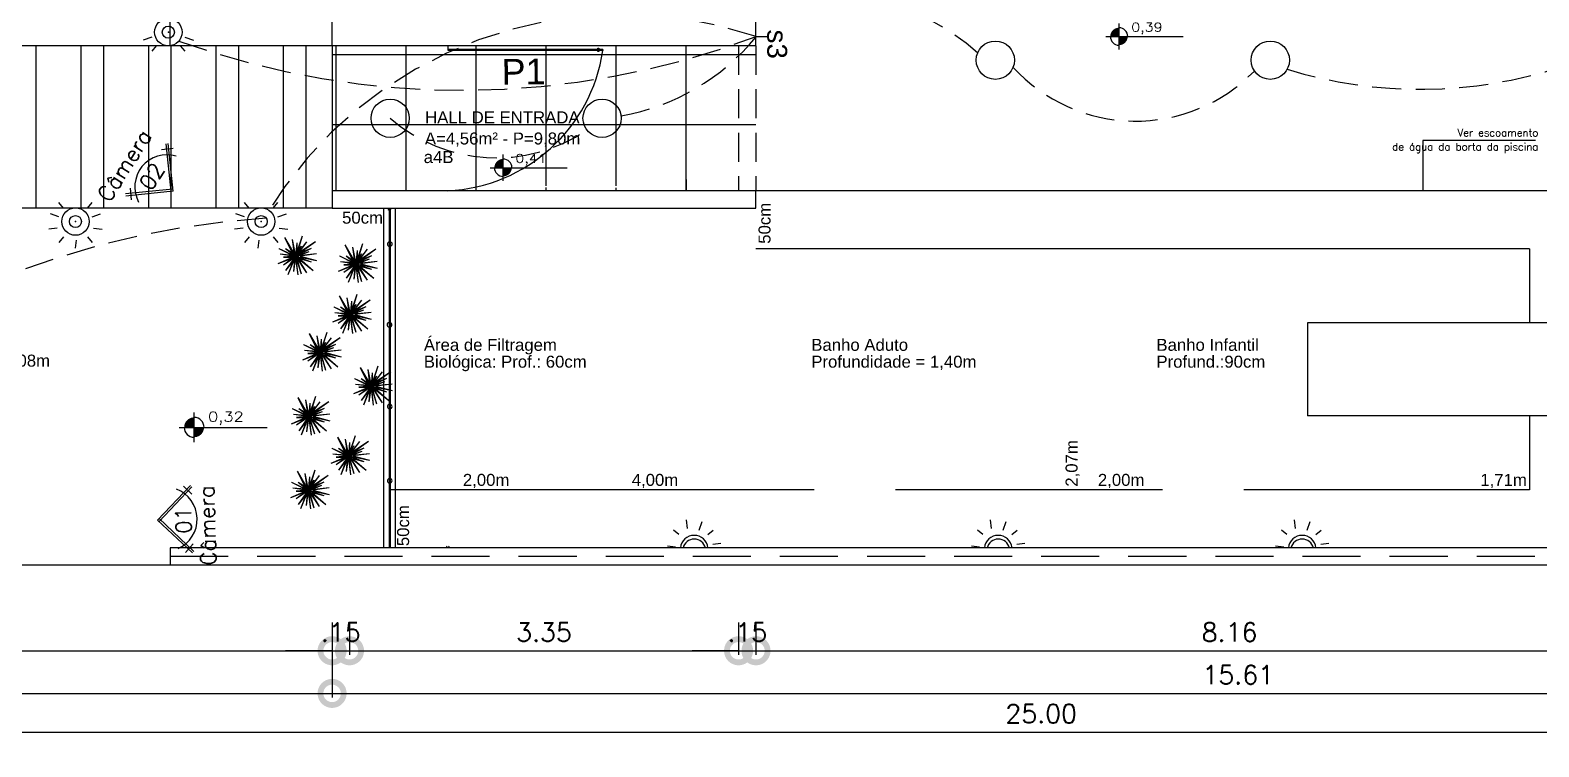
# Model space of a CAD drawing. Header units: millimetres. Extents: x 2182 to 2335, y 1488 to 1614.
# Drawn here: x 2247.31 to 2260.3, y 1501.71 to 1507.88 of the extents above; entities that cross this region are included whole.
import ezdxf

# ---------------------------------------------------------------- set-up
doc = ezdxf.new("R2010")
doc.units = ezdxf.units.MM
doc.linetypes.add('DASHED', pattern=[0.75, 0.5, -0.25])
doc.linetypes.add('HIDDEN', pattern=[0.375, 0.25, -0.125])
for name, color, linetype in [('01 nivel', 33, 'Continuous'), ('cotas', 7, 'Continuous'), ('default', 7, 'Continuous'), ('PAREDE', 7, 'Continuous'), ('TEXTO2', 2, 'Continuous')]:
    doc.layers.add(name, color=color, linetype=linetype)
doc.styles.add('Arial', font='arial.ttf')
doc.styles.add('Arial1', font='arial.ttf')
doc.styles.add('F60_1-50', font='romans.shx', dxfattribs={"width": 1.2, "height": 7.5})
doc.styles.add('ROMANS', font='romans')
doc.dimstyles.new('PADRAO', dxfattribs={"dimtxt": 0.16, "dimasz": 0.4, "dimexe": 0.035, "dimexo": 0.08, "dimgap": 0.08, "dimtad": 1, "dimzin": 4, "dimdsep": 46, "dimtxsty": 'ROMANS', "dimblk": 'DOTSMALL', "dimcen": -0.09, "dimdle": 0.07, "dimclrd": 8, "dimclre": 8, "dimclrt": 3, "dimaunit": 1, "dimadec": 0, "dimazin": 0, "dimtfac": 1, "dimtix": 1, "dimtmove": 2, "dimatfit": 0, "dimldrblk": 'DOT', "dimfxl": 1, "dimtolj": 1, "dimarcsym": 0})

# ---------------------------------------------------------------- blocks, each defined once
blk = doc.blocks.new('TREEN')
for p, q in [((-0.1191, 0.1572), (0.0048, -0.0143)), ((-0.1191, 0.1572), (-0.0238, 0.0143)), ((-0.0143, 0.1667), (0.0048, -0.0143)), ((-0.0143, 0.1667), (0.0048, 0.0238)), ((0.0048, -0.0143), (0.0429, 0.1667)), ((0.0048, 0.0238), (0.0429, 0.1667)), ((0.0048, -0.0143), (0.1286, 0.1381)), ((0.0258, 0.0195), (0.1286, 0.1381)), ((-0.1667, 0.0429), (0.0048, -0.0143)), ((-0.1667, 0.0429), (-0.0429, 0.0048)), ((-0.1191, 0.081), (0.0048, -0.0143)), ((-0.1191, 0.081), (-0.0048, -0.0048)), ((-0.081, 0.0333), (0.0048, -0.0143)), ((-0.081, 0.0333), (-0.0429, 0.0048)), ((-0.0619, 0.1191), (0.0048, -0.0143)), ((-0.0619, 0.1191), (-0.0251, 0.0271)), ((-0.0333, 0.1), (0.0048, -0.0143)), ((-0.0333, 0.1), (0.002, 0.0116)), ((0.0048, -0.0143), (0.0524, 0.1191)), ((0.0048, -0.0143), (0.1476, 0.081)), ((0.0048, -0.0143), (0.1572, 0.0333)), ((0.0048, -0.0143), (0.1667, 0.0048)), ((0.0238, 0.0048), (0.1476, 0.081)), ((0.0238, -0.0048), (0.1572, 0.0333)), ((0.0238, -0.0143), (0.1667, 0.0048)), ((0.0258, 0.0195), (0.0524, 0.1191)), ((-0.1572, -0.1095), (0.0048, -0.0143)), ((-0.1572, -0.1095), (-0.0273, -0.0446)), ((-0.1381, -0.0429), (0.0048, -0.0143)), ((-0.1381, -0.0429), (-0.0159, -0.0265)), ((-0.1095, -0.0048), (0.0048, -0.0143)), ((-0.1095, -0.0048), (-0.0238, -0.0048)), ((-0.0619, -0.1572), (0.0048, -0.0143)), ((-0.0619, -0.1), (0.0048, -0.0143)), ((-0.0619, -0.1), (-0.0159, -0.0265)), ((-0.0619, -0.1572), (-0.0048, -0.0429)), ((-0.0143, -0.1476), (0.0048, -0.0143)), ((-0.0143, -0.1476), (-0.0048, -0.0429)), ((0.0048, -0.0143), (0.0714, -0.1667)), ((0.0048, -0.0143), (0.1667, -0.081)), ((0.0048, -0.0143), (0.0143, -0.1191)), ((0.0048, -0.0143), (0.1381, -0.0333)), ((0.0048, -0.0143), (0.081, -0.1191)), ((0.0048, -0.0143), (0.1286, -0.1)), ((0.0143, -0.1191), (0.0143, -0.0429)), ((0.0238, -0.0333), (0.081, -0.1191)), ((0.0238, -0.0429), (0.0714, -0.1667)), ((0.0333, -0.0238), (0.1381, -0.0333)), ((0.0429, -0.0333), (0.1667, -0.081)), ((0.0429, -0.0333), (0.1286, -0.1)), ((-0.0619, -0.1572), (-0.0619, -0.1572))]:
    blk.add_line(p, q)
blk = doc.blocks.new('_DOTSMALL')
at = {"color": 0, "linetype": 'ByBlock', "const_width": 0.5}
blk.add_lwpolyline([(-0.0625, 0, 1), (0.0625, 0, 1)], format="xyb", close=True, dxfattribs=at)
blk = doc.blocks.new('*D397')
at = {"layer": 'cotas', "color": 8, "lineweight": -2, "transparency": 16777216}
for p, q in [((2250.06, 1502.778), (2250.06, 1502.5)), ((2253.41, 1502.778), (2253.41, 1502.5)), ((2249.99, 1502.535), (2253.48, 1502.535))]:
    blk.add_line(p, q, dxfattribs=at)
at = {"layer": 'Defpoints', "color": 0, "transparency": 16777216}
for p in [(2250.06, 1502.858), (2253.41, 1502.858), (2253.41, 1502.535)]:
    blk.add_point(p, dxfattribs=at)
at = {"layer": 'cotas', "color": 8, "lineweight": -2, "transparency": 16777216, "xscale": 0.4, "yscale": 0.4, "zscale": 0.4, "rotation": 180}
blk.add_blockref('_DOTSMALL', (2250.06, 1502.535), dxfattribs=at)
at = {"layer": 'cotas', "color": 8, "lineweight": -2, "transparency": 16777216, "xscale": 0.4, "yscale": 0.4, "zscale": 0.4}
blk.add_blockref('_DOTSMALL', (2253.41, 1502.535), dxfattribs=at)
at = {"layer": 'cotas', "color": 3, "transparency": 16777216, "insert": (2251.735, 1502.695), "char_height": 0.16, "attachment_point": 5, "style": 'ROMANS'}
blk.add_mtext('\\A1;3.35', dxfattribs=at)
blk = doc.blocks.new('_DOT')
at = {"color": 0, "linetype": 'ByBlock'}
blk.add_line((-0.5, 0), (-1, 0), dxfattribs=at)
at = {"color": 0, "linetype": 'ByBlock', "const_width": 0.5}
blk.add_lwpolyline([(-0.25, 0, 1), (0.25, 0, 1)], format="xyb", close=True, dxfattribs=at)
blk = doc.blocks.new('*D425')
at = {"layer": 'cotas', "color": 8, "lineweight": -2, "transparency": 16777216}
for p, q in [((2253.41, 1502.778), (2253.41, 1502.5)), ((2253.56, 1502.778), (2253.56, 1502.5)), ((2253.41, 1502.535), (2253.01, 1502.535)), ((2253.41, 1502.535), (2253.56, 1502.535)), ((2253.56, 1502.535), (2253.96, 1502.535))]:
    blk.add_line(p, q, dxfattribs=at)
at = {"layer": 'Defpoints', "color": 0, "transparency": 16777216}
for p in [(2253.41, 1502.858), (2253.56, 1502.858), (2253.56, 1502.535)]:
    blk.add_point(p, dxfattribs=at)
at = {"layer": 'cotas', "color": 8, "lineweight": -2, "transparency": 16777216, "xscale": 0.4, "yscale": 0.4, "zscale": 0.4}
blk.add_blockref('_DOTSMALL', (2253.41, 1502.535), dxfattribs=at)
at = {"layer": 'cotas', "color": 8, "lineweight": -2, "transparency": 16777216, "xscale": 0.4, "yscale": 0.4, "zscale": 0.4, "rotation": 180}
blk.add_blockref('_DOTSMALL', (2253.56, 1502.535), dxfattribs=at)
at = {"layer": 'cotas', "color": 3, "transparency": 16777216, "insert": (2253.485, 1502.695), "char_height": 0.16, "attachment_point": 5, "style": 'ROMANS'}
blk.add_mtext('\\A1;.15', dxfattribs=at)
blk = doc.blocks.new('*D426')
at = {"layer": 'cotas', "color": 8, "lineweight": -2, "transparency": 16777216}
for p, q in [((2243.516, 1502.778), (2243.516, 1502.5)), ((2249.91, 1502.778), (2249.91, 1502.5)), ((2243.446, 1502.535), (2249.98, 1502.535))]:
    blk.add_line(p, q, dxfattribs=at)
at = {"layer": 'Defpoints', "color": 0, "transparency": 16777216}
for p in [(2243.516, 1502.858), (2249.91, 1502.858), (2249.91, 1502.535)]:
    blk.add_point(p, dxfattribs=at)
at = {"layer": 'cotas', "color": 8, "lineweight": -2, "transparency": 16777216, "xscale": 0.4, "yscale": 0.4, "zscale": 0.4, "rotation": 180}
blk.add_blockref('_DOTSMALL', (2243.516, 1502.535), dxfattribs=at)
at = {"layer": 'cotas', "color": 8, "lineweight": -2, "transparency": 16777216, "xscale": 0.4, "yscale": 0.4, "zscale": 0.4}
blk.add_blockref('_DOTSMALL', (2249.91, 1502.535), dxfattribs=at)
at = {"layer": 'cotas', "color": 3, "transparency": 16777216, "insert": (2246.713, 1502.695), "char_height": 0.16, "attachment_point": 5, "style": 'ROMANS'}
blk.add_mtext('\\A1;6.39', dxfattribs=at)
blk = doc.blocks.new('*D427')
at = {"layer": 'cotas', "color": 8, "lineweight": -2, "transparency": 16777216}
for p, q in [((2249.91, 1502.778), (2249.91, 1502.133)), ((2265.516, 1502.778), (2265.516, 1502.133)), ((2249.84, 1502.168), (2265.586, 1502.168))]:
    blk.add_line(p, q, dxfattribs=at)
at = {"layer": 'Defpoints', "color": 0, "transparency": 16777216}
for p in [(2249.91, 1502.858), (2265.516, 1502.858), (2265.516, 1502.168)]:
    blk.add_point(p, dxfattribs=at)
at = {"layer": 'cotas', "color": 8, "lineweight": -2, "transparency": 16777216, "xscale": 0.4, "yscale": 0.4, "zscale": 0.4, "rotation": 180}
blk.add_blockref('_DOTSMALL', (2249.91, 1502.168), dxfattribs=at)
at = {"layer": 'cotas', "color": 8, "lineweight": -2, "transparency": 16777216, "xscale": 0.4, "yscale": 0.4, "zscale": 0.4}
blk.add_blockref('_DOTSMALL', (2265.516, 1502.168), dxfattribs=at)
at = {"layer": 'cotas', "color": 3, "transparency": 16777216, "insert": (2257.713, 1502.328), "char_height": 0.16, "attachment_point": 5, "style": 'ROMANS'}
blk.add_mtext('\\A1;15.61', dxfattribs=at)
blk = doc.blocks.new('*D428')
at = {"layer": 'cotas', "color": 8, "lineweight": -2, "transparency": 16777216}
for p, q in [((2249.91, 1502.778), (2249.91, 1502.5)), ((2250.06, 1502.778), (2250.06, 1502.5)), ((2249.91, 1502.535), (2249.51, 1502.535)), ((2249.91, 1502.535), (2250.06, 1502.535)), ((2250.06, 1502.535), (2250.46, 1502.535))]:
    blk.add_line(p, q, dxfattribs=at)
at = {"layer": 'Defpoints', "color": 0, "transparency": 16777216}
for p in [(2249.91, 1502.858), (2250.06, 1502.858), (2250.06, 1502.535)]:
    blk.add_point(p, dxfattribs=at)
at = {"layer": 'cotas', "color": 8, "lineweight": -2, "transparency": 16777216, "xscale": 0.4, "yscale": 0.4, "zscale": 0.4}
blk.add_blockref('_DOTSMALL', (2249.91, 1502.535), dxfattribs=at)
at = {"layer": 'cotas', "color": 8, "lineweight": -2, "transparency": 16777216, "xscale": 0.4, "yscale": 0.4, "zscale": 0.4, "rotation": 180}
blk.add_blockref('_DOTSMALL', (2250.06, 1502.535), dxfattribs=at)
at = {"layer": 'cotas', "color": 3, "transparency": 16777216, "insert": (2249.985, 1502.695), "char_height": 0.16, "attachment_point": 5, "style": 'ROMANS'}
blk.add_mtext('\\A1;.15', dxfattribs=at)
blk = doc.blocks.new('*D431')
at = {"layer": 'cotas', "color": 8, "lineweight": -2, "transparency": 16777216}
for p, q in [((2253.56, 1502.778), (2253.56, 1502.5)), ((2261.716, 1502.778), (2261.716, 1502.5)), ((2253.49, 1502.535), (2261.786, 1502.535))]:
    blk.add_line(p, q, dxfattribs=at)
at = {"layer": 'Defpoints', "color": 0, "transparency": 16777216}
for p in [(2253.56, 1502.858), (2261.716, 1502.858), (2261.716, 1502.535)]:
    blk.add_point(p, dxfattribs=at)
at = {"layer": 'cotas', "color": 8, "lineweight": -2, "transparency": 16777216, "xscale": 0.4, "yscale": 0.4, "zscale": 0.4, "rotation": 180}
blk.add_blockref('_DOTSMALL', (2253.56, 1502.535), dxfattribs=at)
at = {"layer": 'cotas', "color": 8, "lineweight": -2, "transparency": 16777216, "xscale": 0.4, "yscale": 0.4, "zscale": 0.4}
blk.add_blockref('_DOTSMALL', (2261.716, 1502.535), dxfattribs=at)
at = {"layer": 'cotas', "color": 3, "transparency": 16777216, "insert": (2257.638, 1502.695), "char_height": 0.16, "attachment_point": 5, "style": 'ROMANS'}
blk.add_mtext('\\A1;8.16', dxfattribs=at)
blk = doc.blocks.new('*D432')
at = {"layer": 'cotas', "color": 8, "lineweight": -2, "transparency": 16777216}
for p, q in [((2243.516, 1502.778), (2243.516, 1502.133)), ((2249.91, 1502.778), (2249.91, 1502.133)), ((2243.446, 1502.168), (2249.98, 1502.168))]:
    blk.add_line(p, q, dxfattribs=at)
at = {"layer": 'Defpoints', "color": 0, "transparency": 16777216}
for p in [(2243.516, 1502.858), (2249.91, 1502.858), (2249.91, 1502.168)]:
    blk.add_point(p, dxfattribs=at)
at = {"layer": 'cotas', "color": 8, "lineweight": -2, "transparency": 16777216, "xscale": 0.4, "yscale": 0.4, "zscale": 0.4, "rotation": 180}
blk.add_blockref('_DOTSMALL', (2243.516, 1502.168), dxfattribs=at)
at = {"layer": 'cotas', "color": 8, "lineweight": -2, "transparency": 16777216, "xscale": 0.4, "yscale": 0.4, "zscale": 0.4}
blk.add_blockref('_DOTSMALL', (2249.91, 1502.168), dxfattribs=at)
at = {"layer": 'cotas', "color": 3, "transparency": 16777216, "insert": (2246.713, 1502.328), "char_height": 0.16, "attachment_point": 5, "style": 'ROMANS'}
blk.add_mtext('\\A1;6.39', dxfattribs=at)
blk = doc.blocks.new('*D435')
at = {"layer": 'cotas', "color": 8, "lineweight": -2, "transparency": 16777216}
for p, q in [((2268.516, 1503.083), (2268.516, 1501.798)), ((2243.516, 1502.95), (2243.516, 1501.798)), ((2243.446, 1501.833), (2268.586, 1501.833))]:
    blk.add_line(p, q, dxfattribs=at)
at = {"layer": 'Defpoints', "color": 0, "transparency": 16777216}
for p in [(2268.516, 1503.163), (2243.516, 1503.03), (2268.516, 1501.833)]:
    blk.add_point(p, dxfattribs=at)
at = {"layer": 'cotas', "color": 8, "lineweight": -2, "transparency": 16777216, "xscale": 0.4, "yscale": 0.4, "zscale": 0.4, "rotation": 180}
blk.add_blockref('_DOTSMALL', (2243.516, 1501.833), dxfattribs=at)
at = {"layer": 'cotas', "color": 8, "lineweight": -2, "transparency": 16777216, "xscale": 0.4, "yscale": 0.4, "zscale": 0.4}
blk.add_blockref('_DOTSMALL', (2268.516, 1501.833), dxfattribs=at)
at = {"layer": 'cotas', "color": 3, "transparency": 16777216, "insert": (2256.016, 1501.993), "char_height": 0.16, "attachment_point": 5, "style": 'ROMANS'}
blk.add_mtext('\\A1;25.00', dxfattribs=at)
blk = doc.blocks.new('nivelplanta')
at = {"linetype": 'ByBlock'}
for p, q in [((-11.2, 0), (55.2, 0)), ((0.1, -11.2), (0.1, 11.3))]:
    blk.add_line(p, q, dxfattribs=at)
at = {"linetype": 'ByBlock', "const_width": 7.5}
for points in [[(-3.7, 0, -0.414214), (0.1, 3.8, -0.618034)], [(0.1, -3.7, 0.414214), (3.8, 0, 0.618034)]]:
    blk.add_lwpolyline(points, format="xyb", dxfattribs=at)
at = {"linetype": 'ByBlock'}
for start, end in [(180, 270), (0, 90)]:
    blk.add_arc((0.1, 0), 7.5, start, end, dxfattribs=at)
at = {"linetype": 'ByBlock', "style": 'F60_1-50', "width": 1.2}
blk.add_attdef('COTAPISO', (10.6, 4.3), '', height=7.5, dxfattribs=at)

msp = doc.modelspace()

# ---------------------------------------------------------------- hatches: boundary and pattern name
at = {"linetype": 'Continuous'}
h = msp.add_hatch(dxfattribs=at)
h.set_pattern_fill('ANSI32', color=8, scale=0.061, angle=405)
h.set_pattern_definition([(90, (392.53664, -134.9788), (-0.581025, 3e-16), []), (90, (392.7303, -134.78514), (-0.581025, 3e-16), [])])
h.paths.add_polyline_path([(2248.016, 1507.746), (2243.516, 1507.746), (2243.516, 1506.346), (2248.016, 1506.346)])
h.paths.add_polyline_path([(2248.166, 1507.746), (2248.016, 1507.746), (2248.016, 1506.346), (2248.516, 1506.346), (2248.516, 1506.496), (2248.166, 1506.496)])
h.paths.add_polyline_path([(2248.516, 1507.746), (2248.166, 1507.746), (2248.166, 1506.496), (2248.516, 1506.496)], flags=17)
h.paths.add_polyline_path([(2248.716, 1507.746), (2248.516, 1507.746), (2248.516, 1506.496), (2248.716, 1506.496)])
h.paths.add_polyline_path([(2249.91, 1507.746), (2248.716, 1507.746), (2248.716, 1506.496), (2249.91, 1506.496)])
h.paths.add_polyline_path([(2248.716, 1506.496), (2248.516, 1506.496), (2248.516, 1506.346), (2248.716, 1506.346)])
h.paths.add_polyline_path([(2249.91, 1506.496), (2248.716, 1506.496), (2248.716, 1506.346), (2249.91, 1506.346)])
h = msp.add_hatch(dxfattribs=at)
h.set_pattern_fill('ANSI37', color=8, scale=0.19, angle=405)
h.set_pattern_definition([(90, (392.53664, -134.9788), (-0.60325, 3e-16), []), (180, (392.53664, -134.9788), (-3e-16, -0.60325), [])])
h.paths.add_polyline_path([(2251.445, 1507.746), (2249.91, 1507.746), (2249.91, 1506.496), (2251.448, 1506.496), (2251.448, 1506.538), (2252.735, 1506.538), (2252.735, 1506.547), (2252.745, 1506.547), (2252.779, 1506.538, 0.358969)])
h.paths.add_polyline_path([(2253.41, 1507.746), (2251.445, 1507.746, -0.358969), (2252.779, 1506.538), (2252.779, 1506.528), (2252.745, 1506.528), (2252.745, 1506.519), (2252.735, 1506.519), (2251.448, 1506.528), (2251.448, 1506.496), (2253.41, 1506.496)])
h.paths.add_polyline_path([(2253.56, 1507.746), (2253.41, 1507.746), (2253.41, 1506.496), (2253.56, 1506.496)])
h.paths.add_polyline_path([(2250.59, 1506.714), (2250.899, 1506.714), (2250.899, 1506.871), (2250.59, 1506.871)], flags=24)
h.paths.add_polyline_path([(2250.594, 1506.85), (2251.995, 1506.85), (2251.995, 1507.036), (2250.594, 1507.036)], flags=24)
h.paths.add_polyline_path([(2250.602, 1507.057), (2251.983, 1507.057), (2251.983, 1507.212), (2250.602, 1507.212)], flags=24)

# ---------------------------------------------------------------- linework, layer by layer
at = {"color": 5, "linetype": 'Continuous'}
msp.add_line((2248.516, 1507.746), (2248.516, 1515.621), dxfattribs=at)
at = {"color": 6, "linetype": 'Continuous'}
for p, q in [((2249.91, 1507.746), (2249.91, 1510.147)), ((2253.56, 1507.746), (2249.91, 1507.746))]:
    msp.add_line(p, q, dxfattribs=at)
at = {"color": 6, "linetype": 'ByBlock'}
msp.add_line((2253.56, 1507.746), (2253.56, 1508.196), dxfattribs=at)
at = {"color": 3, "linetype": 'Continuous'}
for p, q in [((2248.357, 1507.819), (2248.283, 1507.793)), ((2248.642, 1507.819), (2248.716, 1507.793)), ((2253.657, 1507.823), (2253.56, 1507.823)), ((2248.396, 1507.745), (2248.357, 1507.698)), ((2248.603, 1507.745), (2248.642, 1507.698)), ((2252.96, 1506.593), (2252.96, 1506.496)), ((2247.597, 1506.347), (2247.557, 1506.395)), ((2247.804, 1506.347), (2247.843, 1506.395)), ((2249.195, 1506.347), (2249.156, 1506.395)), ((2249.403, 1506.347), (2249.442, 1506.395)), ((2247.557, 1506.273), (2247.484, 1506.299)), ((2247.843, 1506.273), (2247.917, 1506.299)), ((2249.156, 1506.273), (2249.082, 1506.299)), ((2249.442, 1506.273), (2249.516, 1506.299)), ((2247.544, 1506.173), (2247.471, 1506.165)), ((2247.856, 1506.173), (2247.93, 1506.165)), ((2249.143, 1506.173), (2249.069, 1506.165)), ((2249.455, 1506.173), (2249.529, 1506.165)), ((2247.597, 1506.1), (2247.557, 1506.052)), ((2247.705, 1506.071), (2247.697, 1506.002)), ((2247.804, 1506.1), (2247.843, 1506.052)), ((2249.195, 1506.1), (2249.156, 1506.052)), ((2249.28, 1506.071), (2249.271, 1506.002)), ((2249.403, 1506.1), (2249.442, 1506.052)), ((2252.971, 1503.588), (2252.962, 1503.662)), ((2255.588, 1503.588), (2255.579, 1503.662)), ((2258.206, 1503.588), (2258.197, 1503.662)), ((2252.897, 1503.536), (2252.849, 1503.575)), ((2253.07, 1503.575), (2253.096, 1503.649)), ((2253.144, 1503.536), (2253.192, 1503.575)), ((2255.514, 1503.536), (2255.467, 1503.575)), ((2255.688, 1503.575), (2255.714, 1503.649)), ((2255.762, 1503.536), (2255.81, 1503.575)), ((2258.132, 1503.536), (2258.084, 1503.575)), ((2258.306, 1503.575), (2258.332, 1503.649)), ((2258.38, 1503.536), (2258.427, 1503.575)), ((2252.868, 1503.427), (2252.799, 1503.436)), ((2253.188, 1503.454), (2253.257, 1503.462)), ((2255.486, 1503.427), (2255.417, 1503.436)), ((2255.805, 1503.454), (2255.875, 1503.462)), ((2258.104, 1503.427), (2258.034, 1503.436)), ((2258.423, 1503.454), (2258.492, 1503.462))]:
    msp.add_line(p, q, dxfattribs=at)
at = {"color": 7, "linetype": 'Continuous'}
for p, q in [((2249.91, 1507.746), (2243.516, 1507.746)), ((2249.91, 1507.746), (2249.91, 1506.496)), ((2248.016, 1506.346), (2243.516, 1506.346)), ((2268.441, 1503.421), (2248.516, 1503.421)), ((2248.516, 1503.421), (2248.516, 1503.271)), ((2268.591, 1503.271), (2243.516, 1503.271))]:
    msp.add_line(p, q, dxfattribs=at)
at = {"color": 3, "linetype": 'ByBlock'}
for p, q in [((2250.91, 1507.704), (2250.91, 1507.746)), ((2252.242, 1507.714), (2250.91, 1507.714)), ((2252.242, 1507.704), (2250.91, 1507.704)), ((2250.4, 1506.346), (2250.4, 1503.421)), ((2250.41, 1506.346), (2250.41, 1503.421)), ((2260.22, 1505.996), (2253.56, 1505.996)), ((2260.22, 1505.996), (2260.22, 1505.359)), ((2260.22, 1504.559), (2260.22, 1503.921)), ((2254.06, 1503.921), (2250.41, 1503.921)), ((2257.06, 1503.921), (2254.76, 1503.921)), ((2260.22, 1503.921), (2257.76, 1503.921))]:
    msp.add_line(p, q, dxfattribs=at)
at = {"color": 1, "linetype": 'HIDDEN'}
for p, q in [((2253.41, 1507.746), (2253.41, 1506.496)), ((2253.56, 1507.746), (2253.56, 1506.496))]:
    msp.add_line(p, q, dxfattribs=at)
at = {"color": 1, "linetype": 'Continuous'}
for p, q in [((2260.273, 1506.929), (2259.301, 1506.929)), ((2259.301, 1506.929), (2259.301, 1506.496))]:
    msp.add_line(p, q, dxfattribs=at)
at = {"color": 8, "linetype": 'ByBlock'}
for p, q in [((2261.716, 1506.496), (2253.56, 1506.496)), ((2260.716, 1505.359), (2258.31, 1505.359)), ((2258.31, 1505.359), (2258.31, 1504.559)), ((2260.716, 1504.559), (2258.31, 1504.559))]:
    msp.add_line(p, q, dxfattribs=at)
at = {"color": 7, "linetype": 'ByBlock'}
msp.add_line((2249.91, 1506.346), (2248.016, 1506.346), dxfattribs=at)
at = {"color": 2, "linetype": 'Continuous'}
for p, q in [((2250.355, 1503.421), (2250.355, 1506.346)), ((2250.4, 1506.346), (2250.41, 1506.346)), ((2250.455, 1503.421), (2250.455, 1506.346))]:
    msp.add_line(p, q, dxfattribs=at)
at = {"color": 3, "linetype": 'DASHED'}
msp.add_line((2268.516, 1503.346), (2248.516, 1503.346), dxfattribs=at)
at = {"color": 3, "linetype": 'ByBlock'}
for points in [[(2252.208, 1507.724), (2252.208, 1507.715), (2252.197, 1507.715), (2252.197, 1507.724)], [(2252.208, 1507.704), (2252.208, 1507.695), (2252.198, 1507.695), (2252.198, 1507.704)], [(2252.242, 1507.704), (2252.242, 1507.714), (2252.242, 1507.714), (2252.242, 1507.704)]]:
    msp.add_lwpolyline(points, close=True, dxfattribs=at)
at = {"color": 6, "linetype": 'ByBlock'}
msp.add_lwpolyline([(2253.56, 1506.346), (2253.56, 1506.496), (2249.91, 1506.496), (2249.91, 1506.346)], close=True, dxfattribs=at)
at = {"color": 1, "linetype": 'Continuous'}
for centre, radius in [((2248.5, 1507.862), 0.118), ((2255.621, 1507.621), 0.165), ((2257.988, 1507.621), 0.165), ((2250.41, 1507.121), 0.165), ((2252.235, 1507.121), 0.165), ((2247.7, 1506.231), 0.118), ((2249.299, 1506.231), 0.118)]:
    msp.add_circle(centre, radius, dxfattribs=at)
at = {"linetype": 'Continuous'}
for centre in [(2248.5, 1507.862), (2247.7, 1506.231), (2249.299, 1506.231)]:
    msp.add_circle(centre, 0.0519, dxfattribs=at)
at = {"color": 8, "linetype": 'DASHED', "ltscale": 0.5}
for centre, radius, start, end in [((2254.087, 1506.121), 2.086, 48.53, 104.6177), ((2252.406, 1504.431), 3.584, 71.207, 149.0971), ((2251.024, 1514.561), 7.199, 250.2436, 290.6327), ((2252.071, 1509.033), 1.919, 279.8609, 320.928), ((2256.828, 1508.526), 1.43, 222.5531, 315.7286), ((2259.278, 1511.281), 3.91, 252.976, 288.1912), ((2251.323, 1508.169), 1.389, 228.9393, 304.2342), ((2249.801, 1498.944), 7.33, 93.5889, 137.6197)]:
    msp.add_arc(centre, radius, start, end, dxfattribs=at)
at = {"color": 7, "linetype": 'ByBlock'}
msp.add_arc((2250.841, 1507.91), 1.415, 272.6633, 351.6496, dxfattribs=at)
at = {"color": 3, "linetype": 'ByBlock'}
for centre, radius, start, end in [((2250.404, 1506.344), 0.0139, 171.3249, 253.5121), ((2250.404, 1506.344), 0.0139, 295.9433, 8.6751), ((2250.407, 1506.037), 0.0203, 108.778, 251.222), ((2250.407, 1506.037), 0.0203, 279.8105, 80.1895), ((2250.404, 1505.342), 0.0203, 100.8186, 259.1814), ((2250.404, 1505.342), 0.0203, 287.7336, 72.2664), ((2250.406, 1504.638), 0.0203, 105.9895, 254.0105), ((2250.406, 1504.638), 0.0203, 282.5229, 77.4771), ((2250.406, 1503.999), 0.0203, 105.9895, 254.0105), ((2250.406, 1503.999), 0.0203, 282.5229, 77.4771), ((2250.907, 1503.423), 0.0139, 115.9433, 188.6751), ((2250.907, 1503.423), 0.0139, 351.3249, 73.5121)]:
    msp.add_arc(centre, radius, start, end, dxfattribs=at)
at = {"color": 0, "linetype": 'Continuous'}
for centre in [(2253.028, 1503.41), (2255.646, 1503.41), (2258.263, 1503.41)]:
    msp.add_arc(centre, 0.119, 5.4243, 174.5757, dxfattribs=at)
at = {"color": 1, "linetype": 'Continuous'}
for centre in [(2253.028, 1503.398), (2255.646, 1503.398), (2258.263, 1503.398)]:
    msp.add_arc(centre, 0.0989, 13.3191, 166.6809, dxfattribs=at)
at = {"color": 2, "linetype": 'Continuous'}
for p in [(2248.5, 1507.862), (2247.7, 1506.231), (2249.299, 1506.231)]:
    msp.add_point(p, dxfattribs=at)
at = {"layer": 'PAREDE', "color": 5}
for p, q in [((2248.524, 1506.492), (2248.481, 1506.901)), ((2248.542, 1506.494), (2248.499, 1506.903)), ((2248.542, 1506.861), (2248.442, 1506.849)), ((2248.54, 1506.511), (2248.131, 1506.469)), ((2248.183, 1506.418), (2248.174, 1506.518)), ((2248.542, 1506.494), (2248.133, 1506.451)), ((2248.408, 1503.66), (2248.69, 1503.959)), ((2248.421, 1503.648), (2248.702, 1503.947)), ((2248.63, 1503.952), (2248.702, 1503.883)), ((2248.408, 1503.66), (2248.707, 1503.379)), ((2248.42, 1503.673), (2248.719, 1503.391)), ((2248.647, 1503.382), (2248.715, 1503.456))]:
    msp.add_line(p, q, dxfattribs=at)
for centre, start, end in [((2248.489, 1506.529), 73.5645, 208.3386), ((2248.47, 1503.668), 294.3355, 69.1096)]:
    msp.add_arc(centre, 0.278, start, end, dxfattribs=at)

# ---------------------------------------------------------------- block references
at = {"rotation": 270}
for p in [(2249.61, 1505.938), (2250.13, 1505.873), (2250.081, 1505.435), (2249.821, 1505.11), (2250.26, 1504.818), (2249.724, 1504.559), (2250.065, 1504.218), (2249.719, 1503.924)]:
    msp.add_blockref('TREEN', p, dxfattribs=at)
at = {"layer": '01 nivel', "color": 7}
for p, xscale, yscale, zscale, values in [((2256.685, 1507.825), 0.0099999999999998, 0.0099999999999998, 0.0099999999999998, {'COTAPISO': '0,39'}), ((2251.382, 1506.695), 0.0099999999999998, 0.0099999999999998, 0.0099999999999998, {'COTAPISO': '0,41'}), ((2248.721, 1504.459), 0.01140162915044105, 0.01140162915044105, 0.01140162915044105, {'COTAPISO': '0,32'})]:
    msp.add_blockref('nivelplanta', p, dxfattribs=dict(at, xscale=xscale, yscale=yscale, zscale=zscale)).add_auto_attribs(values)

# ---------------------------------------------------------------- texts
at = {"ltscale": 0.3, "char_height": 0.064, "attachment_point": 3, "style": 'ROMANS'}
for s, insert in [('\\A1;de água da borta da piscina', (2260.297, 1506.907)), ('\\A1;Ver escoamento', (2260.297, 1507.029))]:
    msp.add_mtext(s, dxfattribs=dict(at, insert=insert))
at = {"layer": 'default', "color": 2, "style": 'Arial1'}
msp.add_text('s3', height=0.1713, rotation=270, dxfattribs=at).set_placement((2253.657, 1507.885))
at = {"layer": 'default', "color": 5, "style": 'Arial'}
msp.add_text('P1', height=0.2211, rotation=0.6706, dxfattribs=at).set_placement((2251.371, 1507.41))
at = {"layer": 'default', "color": 2, "style": 'Arial1'}
for s, p in [('HALL DE ENTRADA', (2250.711, 1507.077)), ('A=4,56m² - P=9,80m', (2250.709, 1506.895)), ('A=30,13m² - P=26,08m', (2245.983, 1504.982))]:
    msp.add_text(s, height=0.1032, dxfattribs=at).set_placement(p)
at = {"layer": 'default', "color": 1, "style": 'Arial1'}
for s, p in [('a4B', (2250.699, 1506.735)), ('50cm', (2249.996, 1506.213)), ('Área de Filtragem ', (2250.7, 1505.118)), ('Banho Aduto', (2254.036, 1505.118)), ('Banho Infantil', (2257.008, 1505.118)), ('Biológica: Prof.: 60cm', (2250.7, 1504.973)), ('Profundidade = 1,40m', (2254.036, 1504.973)), ('Profund.:90cm', (2257.008, 1504.973)), ('2,00m', (2251.036, 1503.955)), ('4,00m', (2252.49, 1503.955)), ('2,00m', (2256.504, 1503.955)), ('1,71m', (2259.797, 1503.955))]:
    msp.add_text(s, height=0.1032, dxfattribs=at).set_placement(p)
for s, p in [('50cm', (2253.685, 1506.04)), ('2,07m', (2256.329, 1503.948)), ('50cm', (2250.573, 1503.436))]:
    msp.add_text(s, height=0.1032, rotation=90, dxfattribs=at).set_placement(p)
at = {"layer": 'TEXTO2', "style": 'ROMANS'}
for s, rotation, p in [('Câmera ', 57.4173, (2247.993, 1506.388)), ('02', 57.4173, (2248.353, 1506.487)), ('Câmera ', 91.7226, (2248.914, 1503.271)), ('01', 91.7226, (2248.701, 1503.545))]:
    msp.add_text(s, height=0.1342, rotation=rotation, dxfattribs=at).set_placement(p)

# ---------------------------------------------------------------- dimensions: what is measured, and where the dimension line sits
at = {"layer": 'cotas'}
for base, p1, p2, picture, middle in [((2268.516, 1501.833), (2243.516, 1503.03), (2268.516, 1503.163), '*D435', (2256.016, 1501.993)), ((2249.91, 1502.535), (2243.516, 1502.858), (2249.91, 1502.858), '*D426', (2246.713, 1502.695)), ((2249.91, 1502.168), (2243.516, 1502.858), (2249.91, 1502.858), '*D432', (2246.713, 1502.328)), ((2250.06, 1502.535), (2249.91, 1502.858), (2250.06, 1502.858), '*D428', (2249.985, 1502.695)), ((2265.516, 1502.168), (2249.91, 1502.858), (2265.516, 1502.858), '*D427', (2257.713, 1502.328)), ((2253.41, 1502.535), (2250.06, 1502.858), (2253.41, 1502.858), '*D397', (2251.735, 1502.695)), ((2253.56, 1502.535), (2253.41, 1502.858), (2253.56, 1502.858), '*D425', (2253.485, 1502.695)), ((2261.716, 1502.535), (2253.56, 1502.858), (2261.716, 1502.858), '*D431', (2257.638, 1502.695))]:
    dim = msp.add_linear_dim(base=base, p1=p1, p2=p2, dimstyle='PADRAO', dxfattribs=at)
    dim.commit()
    dim.dimension.update_dxf_attribs({"geometry": picture, "text_midpoint": middle})

doc.saveas('drawing.dxf')
